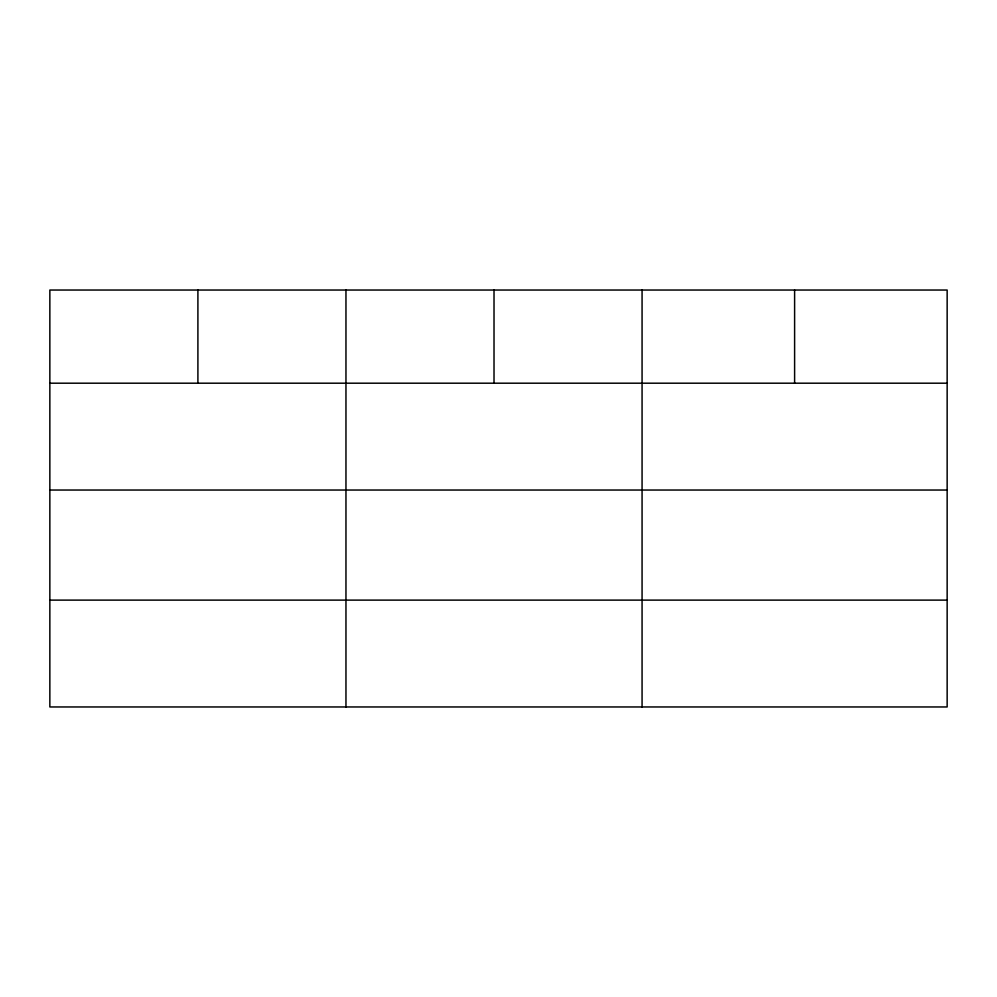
<?xml version="1.0" encoding="UTF-8"?>
<svg xmlns="http://www.w3.org/2000/svg" width="997" height="997" viewBox="0 0 997 997"><rect width="100%" height="100%" fill="white"/><g stroke="black" fill="none" stroke-linecap="round" stroke-linejoin="round"><path stroke-width="1.5" d="M947.15 490.038L947.15 290.04L49.85 290.04L49.85 706.96L947.15 706.96L947.15 490.038L49.85 490.038M49.85 383.197L947.15 383.197M49.85 600.119L947.15 600.119M794.609 290.04L794.609 383.197M642.068 290.04L642.068 706.96M494.014 290.04L494.014 383.197M345.959 290.04L345.959 706.96M197.905 290.04L197.905 383.197"/></g></svg>
